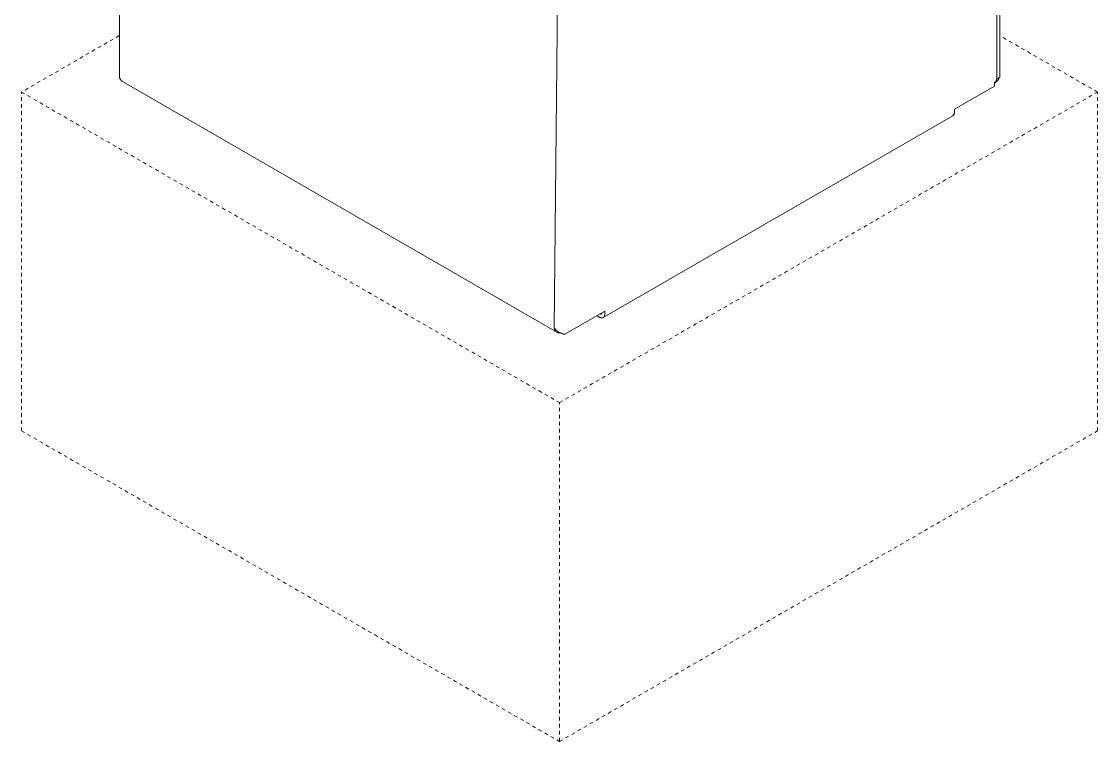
# Model space of a CAD drawing. Header units: inches. Extents: x 1.4 to 100.8, y 1 to 65.9.
# Drawn here: x 70.19 to 100.82, y 23.65 to 44.14 of the extents above; entities that cross this region are included whole.
import ezdxf

# ---------------------------------------------------------------- set-up
doc = ezdxf.new("R2010")
doc.units = ezdxf.units.IN
doc.linetypes.add('HIDDEN', pattern=[1.905, 1.27, -0.635])
doc.layers.add('ZANO_R', color=7, linetype='Continuous', lineweight=0)
doc.layers.add('ZANO_R_przerywana', color=250, linetype='HIDDEN', lineweight=0)

msp = doc.modelspace()

# ---------------------------------------------------------------- linework, layer by layer
at = {"layer": 'ZANO_R'}
for p, q in [((72.97206, 42.56207), (72.97206, 56.42776)), ((97.95168, 42.51699), (97.95168, 56.37953)), ((98.03523, 42.56207), (98.03523, 56.42776)), ((85.35326, 35.41378), (85.49564, 49.2436)), ((72.97206, 42.56207), (72.9736, 42.55561)), ((72.9736, 42.55561), (72.97535, 42.54921)), ((72.97535, 42.54921), (72.97733, 42.54287)), ((72.97733, 42.54287), (72.97953, 42.5366)), ((72.97953, 42.5366), (72.98194, 42.53041)), ((72.98194, 42.53041), (72.98457, 42.52432)), ((72.98457, 42.52432), (72.98741, 42.51831)), ((72.98741, 42.51831), (72.99045, 42.51241)), ((72.99045, 42.51241), (72.9937, 42.50662)), ((72.9937, 42.50662), (72.99715, 42.50094)), ((72.99715, 42.50094), (73.00079, 42.49538)), ((73.00079, 42.49538), (73.00462, 42.48996)), ((73.00462, 42.48996), (73.00864, 42.48467)), ((73.00864, 42.48467), (73.01284, 42.47953)), ((73.01284, 42.47953), (73.01721, 42.47453)), ((73.01721, 42.47453), (73.02176, 42.46969)), ((73.02176, 42.46969), (73.02647, 42.46501)), ((73.02647, 42.46501), (73.03134, 42.4605)), ((73.03134, 42.4605), (73.03637, 42.45615)), ((73.03637, 42.45615), (73.04154, 42.45199)), ((73.04154, 42.45199), (73.04685, 42.448)), ((73.04685, 42.448), (73.0523, 42.44421)), ((73.0523, 42.44421), (73.05788, 42.4406)), ((85.42933, 35.29794), (73.05788, 42.4406)), ((96.74586, 41.64402), (97.88485, 42.30161)), ((97.88485, 42.39808), (97.88911, 42.40111)), ((97.88485, 42.30161), (97.88485, 42.39808)), ((97.89578, 42.39441), (97.88485, 42.38737)), ((97.88911, 42.40111), (97.89326, 42.40429)), ((97.89326, 42.40429), (97.89731, 42.40761)), ((97.90648, 42.40181), (97.89578, 42.39441)), ((97.89731, 42.40761), (97.90124, 42.41106)), ((97.90124, 42.41106), (97.90506, 42.41464)), ((97.90506, 42.41464), (97.90875, 42.41835)), ((97.91691, 42.40958), (97.90648, 42.40181)), ((97.90875, 42.41835), (97.91231, 42.42218)), ((97.91231, 42.42218), (97.91574, 42.42613)), ((97.91574, 42.42613), (97.91903, 42.4302)), ((97.92708, 42.41769), (97.91691, 42.40958)), ((97.91903, 42.4302), (97.92219, 42.43437)), ((97.92219, 42.43437), (97.9252, 42.43865)), ((97.9252, 42.43865), (97.92807, 42.44302)), ((97.93696, 42.42614), (97.92708, 42.41769)), ((97.92807, 42.44302), (97.93079, 42.4475)), ((97.93079, 42.4475), (97.93335, 42.45206)), ((97.93335, 42.45206), (97.93576, 42.4567)), ((97.93576, 42.4567), (97.93801, 42.46143)), ((97.94656, 42.43493), (97.93696, 42.42614)), ((97.93801, 42.46143), (97.94009, 42.46622)), ((97.94009, 42.46622), (97.94202, 42.47109)), ((97.94202, 42.47109), (97.94378, 42.47602)), ((97.94378, 42.47602), (97.94537, 42.481)), ((97.94537, 42.481), (97.94679, 42.48604)), ((97.95585, 42.44403), (97.94656, 42.43493)), ((97.94679, 42.48604), (97.94804, 42.49112)), ((97.94804, 42.49112), (97.94912, 42.49624)), ((97.94912, 42.49624), (97.95002, 42.50139)), ((97.95002, 42.50139), (97.95075, 42.50657)), ((97.95075, 42.50657), (97.9513, 42.51177)), ((97.9513, 42.51177), (97.95168, 42.51699)), ((97.95163, 42.51379), (97.95168, 42.51384)), ((97.95168, 42.51384), (98.03523, 42.56207)), ((97.95168, 42.51384), (97.95168, 42.51699)), ((97.96482, 42.45345), (97.95585, 42.44403)), ((97.97347, 42.46316), (97.96482, 42.45345)), ((97.98179, 42.47316), (97.97347, 42.46316)), ((97.98976, 42.48343), (97.98179, 42.47316)), ((97.99738, 42.49397), (97.98976, 42.48343)), ((98.00464, 42.50477), (97.99738, 42.49397)), ((98.01153, 42.5158), (98.00464, 42.50477)), ((98.01804, 42.52706), (98.01153, 42.5158)), ((98.02416, 42.53854), (98.01804, 42.52706)), ((98.02989, 42.55021), (98.02416, 42.53854)), ((98.03523, 42.56207), (98.02989, 42.55021)), ((96.70182, 41.46306), (86.74896, 35.71677)), ((96.70481, 41.46529), (96.70182, 41.46306)), ((96.70772, 41.46762), (96.70481, 41.46529)), ((96.71054, 41.47005), (96.70772, 41.46762)), ((96.71328, 41.47258), (96.71054, 41.47005)), ((96.71593, 41.47521), (96.71328, 41.47258)), ((96.71849, 41.47792), (96.71593, 41.47521)), ((96.72095, 41.48072), (96.71849, 41.47792)), ((96.72331, 41.48361), (96.72095, 41.48072)), ((96.72557, 41.48657), (96.72331, 41.48361)), ((96.72773, 41.48962), (96.72557, 41.48657)), ((96.72977, 41.49273), (96.72773, 41.48962)), ((96.73171, 41.49592), (96.72977, 41.49273)), ((96.73354, 41.49917), (96.73171, 41.49592)), ((96.73525, 41.50248), (96.73354, 41.49917)), ((96.73685, 41.50585), (96.73525, 41.50248)), ((96.73833, 41.50928), (96.73685, 41.50585)), ((96.73968, 41.51275), (96.73833, 41.50928)), ((96.74092, 41.51627), (96.73968, 41.51275)), ((96.74203, 41.51983), (96.74092, 41.51627)), ((96.74302, 41.52342), (96.74203, 41.51983)), ((96.74388, 41.52705), (96.74302, 41.52342)), ((96.74462, 41.5307), (96.74388, 41.52705)), ((96.74523, 41.53438), (96.74462, 41.5307)), ((96.74571, 41.53808), (96.74523, 41.53438)), ((96.74606, 41.54179), (96.74571, 41.53808)), ((96.74586, 41.56041), (96.74586, 41.64402)), ((96.74586, 41.56041), (96.74616, 41.5567)), ((96.74628, 41.54551), (96.74606, 41.54179)), ((96.74616, 41.5567), (96.74633, 41.55297)), ((96.74637, 41.54924), (96.74628, 41.54551)), ((96.74633, 41.55297), (96.74637, 41.54924)), ((85.65402, 35.24014), (86.793, 35.89773)), ((86.70669, 35.84006), (86.70706, 35.84129)), ((86.70706, 35.84129), (86.70738, 35.84252)), ((86.70738, 35.84252), (86.70765, 35.84377)), ((86.70765, 35.84377), (86.70789, 35.84503)), ((86.70789, 35.84503), (86.70808, 35.8463)), ((86.70808, 35.8463), (86.70822, 35.84757)), ((86.70822, 35.84757), (86.70832, 35.84884)), ((86.793, 35.81413), (86.793, 35.89773)), ((86.64262, 35.7273), (86.57022, 35.76911)), ((86.64596, 35.72542), (86.64262, 35.7273)), ((86.64933, 35.72361), (86.64596, 35.72542)), ((86.65272, 35.72187), (86.64933, 35.72361)), ((86.65614, 35.72021), (86.65272, 35.72187)), ((86.6549, 35.818), (86.65606, 35.81745)), ((86.65606, 35.81745), (86.65723, 35.81694)), ((86.65957, 35.71863), (86.65614, 35.72021)), ((86.65723, 35.81694), (86.65842, 35.81647)), ((86.65842, 35.81647), (86.65963, 35.81605)), ((86.66303, 35.71713), (86.65957, 35.71863)), ((86.65963, 35.81605), (86.66085, 35.81566)), ((86.66085, 35.81566), (86.66208, 35.81532)), ((86.66208, 35.81532), (86.66332, 35.81502)), ((86.6665, 35.71572), (86.66303, 35.71713)), ((86.66332, 35.81502), (86.66457, 35.81476)), ((86.66457, 35.81476), (86.66584, 35.81455)), ((86.66584, 35.81455), (86.6671, 35.81438)), ((86.66999, 35.71441), (86.6665, 35.71572)), ((86.6671, 35.81438), (86.66838, 35.81425)), ((86.66838, 35.81425), (86.66965, 35.81417)), ((86.66965, 35.81417), (86.67093, 35.81413)), ((86.67348, 35.71318), (86.66999, 35.71441)), ((86.67093, 35.81413), (86.67221, 35.81414)), ((86.67221, 35.81414), (86.67349, 35.81419)), ((86.67699, 35.71206), (86.67348, 35.71318)), ((86.67349, 35.81419), (86.67476, 35.81429)), ((86.67476, 35.81429), (86.67604, 35.81443)), ((86.67604, 35.81443), (86.6773, 35.81461)), ((86.68049, 35.71104), (86.67699, 35.71206)), ((86.6773, 35.81461), (86.67856, 35.81484)), ((86.67856, 35.81484), (86.67981, 35.81511)), ((86.67981, 35.81511), (86.68105, 35.81542)), ((86.684, 35.71012), (86.68049, 35.71104)), ((86.68105, 35.81542), (86.68228, 35.81577)), ((86.68228, 35.81577), (86.6835, 35.81617)), ((86.6835, 35.81617), (86.6847, 35.81661)), ((86.68751, 35.70931), (86.684, 35.71012)), ((86.6847, 35.81661), (86.68588, 35.81709)), ((86.68588, 35.81709), (86.68705, 35.81761)), ((86.68705, 35.81761), (86.6882, 35.81818)), ((86.69101, 35.7086), (86.68751, 35.70931)), ((86.6882, 35.81818), (86.68933, 35.81878)), ((86.68933, 35.81878), (86.69044, 35.81942)), ((86.69044, 35.81942), (86.69152, 35.82009)), ((86.6945, 35.70801), (86.69101, 35.7086)), ((86.69152, 35.82009), (86.69258, 35.82081)), ((86.69258, 35.82081), (86.69362, 35.82156)), ((86.69362, 35.82156), (86.69463, 35.82234)), ((86.69798, 35.70754), (86.6945, 35.70801)), ((86.69463, 35.82234), (86.69561, 35.82317)), ((86.69561, 35.82317), (86.69656, 35.82402)), ((86.69656, 35.82402), (86.69748, 35.82491)), ((86.69748, 35.82491), (86.69837, 35.82582)), ((86.70144, 35.70718), (86.69798, 35.70754)), ((86.69837, 35.82582), (86.69923, 35.82677)), ((86.69923, 35.82677), (86.70006, 35.82775)), ((86.70006, 35.82775), (86.70085, 35.82875)), ((86.70085, 35.82875), (86.70161, 35.82978)), ((86.70488, 35.70694), (86.70144, 35.70718)), ((86.70161, 35.82978), (86.70233, 35.83084)), ((86.70233, 35.83084), (86.70301, 35.83192)), ((86.70301, 35.83192), (86.70365, 35.83303)), ((86.70365, 35.83303), (86.70426, 35.83415)), ((86.70426, 35.83415), (86.70483, 35.8353)), ((86.70483, 35.8353), (86.70536, 35.83646)), ((86.7066, 35.70687), (86.70488, 35.70694)), ((86.70536, 35.83646), (86.70584, 35.83765)), ((86.70584, 35.83765), (86.70629, 35.83885)), ((86.70629, 35.83885), (86.70669, 35.84006)), ((86.7083, 35.70682), (86.7066, 35.70687)), ((86.71, 35.70681), (86.7083, 35.70682)), ((86.71169, 35.70683), (86.71, 35.70681)), ((86.71338, 35.70688), (86.71169, 35.70683)), ((86.71505, 35.70696), (86.71338, 35.70688)), ((86.71672, 35.70707), (86.71505, 35.70696)), ((86.71838, 35.70721), (86.71672, 35.70707)), ((86.72003, 35.70738), (86.71838, 35.70721)), ((86.72167, 35.70759), (86.72003, 35.70738)), ((86.7233, 35.70783), (86.72167, 35.70759)), ((86.72491, 35.7081), (86.7233, 35.70783)), ((86.72652, 35.7084), (86.72491, 35.7081)), ((86.72811, 35.70874), (86.72652, 35.7084)), ((86.7297, 35.7091), (86.72811, 35.70874)), ((86.73127, 35.7095), (86.7297, 35.7091)), ((86.73282, 35.70993), (86.73127, 35.7095)), ((86.73437, 35.71039), (86.73282, 35.70993)), ((86.73589, 35.71089), (86.73437, 35.71039)), ((86.73741, 35.71142), (86.73589, 35.71089)), ((86.73891, 35.71197), (86.73741, 35.71142)), ((86.74039, 35.71257), (86.73891, 35.71197)), ((86.74186, 35.71319), (86.74039, 35.71257)), ((86.74331, 35.71384), (86.74186, 35.71319)), ((86.74475, 35.71453), (86.74331, 35.71384)), ((86.74617, 35.71524), (86.74475, 35.71453)), ((86.74757, 35.71599), (86.74617, 35.71524)), ((86.74896, 35.71677), (86.74757, 35.71599)), ((86.75033, 35.71758), (86.74896, 35.71677)), ((86.75168, 35.71842), (86.75033, 35.71758)), ((86.75301, 35.71929), (86.75168, 35.71842)), ((86.75432, 35.72019), (86.75301, 35.71929)), ((86.75561, 35.72113), (86.75432, 35.72019)), ((86.75688, 35.72209), (86.75561, 35.72113)), ((86.75814, 35.72308), (86.75688, 35.72209)), ((86.75937, 35.7241), (86.75814, 35.72308)), ((86.76059, 35.72515), (86.75937, 35.7241)), ((86.76178, 35.72622), (86.76059, 35.72515)), ((86.76295, 35.72733), (86.76178, 35.72622)), ((86.7641, 35.72846), (86.76295, 35.72733)), ((86.76523, 35.72962), (86.7641, 35.72846)), ((86.76634, 35.73081), (86.76523, 35.72962)), ((86.76743, 35.73202), (86.76634, 35.73081)), ((86.76849, 35.73326), (86.76743, 35.73202)), ((86.76953, 35.73453), (86.76849, 35.73326)), ((86.77055, 35.73582), (86.76953, 35.73453)), ((86.77155, 35.73713), (86.77055, 35.73582)), ((86.77253, 35.73847), (86.77155, 35.73713)), ((86.77348, 35.73984), (86.77253, 35.73847)), ((86.77441, 35.74123), (86.77348, 35.73984)), ((86.77532, 35.74264), (86.77441, 35.74123)), ((86.7762, 35.74407), (86.77532, 35.74264)), ((86.77707, 35.74553), (86.7762, 35.74407)), ((86.7779, 35.74701), (86.77707, 35.74553)), ((86.77872, 35.74851), (86.7779, 35.74701)), ((86.77951, 35.75003), (86.77872, 35.74851)), ((86.78102, 35.75313), (86.77951, 35.75003)), ((86.78245, 35.75631), (86.78102, 35.75313)), ((86.78377, 35.75956), (86.78245, 35.75631)), ((86.78501, 35.76287), (86.78377, 35.75956)), ((86.78615, 35.76626), (86.78501, 35.76287)), ((86.7872, 35.7697), (86.78615, 35.76626)), ((86.78816, 35.7732), (86.7872, 35.7697)), ((86.78903, 35.77675), (86.78816, 35.7732)), ((86.7898, 35.78034), (86.78903, 35.77675)), ((86.79049, 35.78398), (86.7898, 35.78034)), ((86.7911, 35.78766), (86.79049, 35.78398)), ((86.79161, 35.79137), (86.7911, 35.78766)), ((86.79205, 35.79511), (86.79161, 35.79137)), ((86.7924, 35.79887), (86.79205, 35.79511)), ((86.79266, 35.80266), (86.7924, 35.79887)), ((86.79285, 35.80647), (86.79266, 35.80266)), ((86.79297, 35.81029), (86.79285, 35.80647)), ((86.793, 35.81413), (86.79297, 35.81029)), ((85.35326, 35.41378), (85.3642, 35.4009)), ((85.35419, 35.40949), (85.35326, 35.41378)), ((85.3552, 35.40521), (85.35419, 35.40949)), ((85.35629, 35.40096), (85.3552, 35.40521)), ((85.35745, 35.39672), (85.35629, 35.40096)), ((85.35867, 35.39261), (85.35745, 35.39672)), ((85.35997, 35.38853), (85.35867, 35.39261)), ((85.36135, 35.38448), (85.35997, 35.38853)), ((85.36281, 35.38045), (85.36135, 35.38448)), ((85.36432, 35.37656), (85.36281, 35.38045)), ((85.3642, 35.4009), (85.37558, 35.3884)), ((85.3659, 35.3727), (85.36432, 35.37656)), ((85.36757, 35.36887), (85.3659, 35.3727)), ((85.36932, 35.36509), (85.36757, 35.36887)), ((85.37091, 35.36183), (85.36932, 35.36509)), ((85.37256, 35.35861), (85.37091, 35.36183)), ((85.37428, 35.35543), (85.37256, 35.35861)), ((85.37606, 35.35228), (85.37428, 35.35543)), ((85.37558, 35.3884), (85.38737, 35.3763)), ((85.3781, 35.34885), (85.37606, 35.35228)), ((85.38022, 35.34548), (85.3781, 35.34885)), ((85.38241, 35.34216), (85.38022, 35.34548)), ((85.38469, 35.3389), (85.38241, 35.34216)), ((85.38674, 35.3361), (85.38469, 35.3389)), ((85.38885, 35.33335), (85.38674, 35.3361)), ((85.38737, 35.3763), (85.39958, 35.36461)), ((85.39102, 35.33065), (85.38885, 35.33335)), ((85.39325, 35.32799), (85.39102, 35.33065)), ((85.39579, 35.32512), (85.39325, 35.32799)), ((85.39841, 35.32231), (85.39579, 35.32512)), ((85.40109, 35.31957), (85.39841, 35.32231)), ((85.39958, 35.36461), (85.41218, 35.35334)), ((85.40385, 35.31691), (85.40109, 35.31957)), ((85.40633, 35.31463), (85.40385, 35.31691)), ((85.40887, 35.31242), (85.40633, 35.31463)), ((85.41145, 35.31026), (85.40887, 35.31242)), ((85.41409, 35.30817), (85.41145, 35.31026)), ((85.41218, 35.35334), (85.42515, 35.34252)), ((85.4171, 35.30591), (85.41409, 35.30817)), ((85.42016, 35.30374), (85.4171, 35.30591)), ((85.42329, 35.30165), (85.42016, 35.30374)), ((85.42647, 35.29964), (85.42329, 35.30165)), ((85.42515, 35.34252), (85.4385, 35.33215)), ((85.42934, 35.29794), (85.42647, 35.29964)), ((85.43225, 35.29631), (85.42934, 35.29794)), ((85.43519, 35.29475), (85.43225, 35.29631)), ((85.43818, 35.29326), (85.43519, 35.29475)), ((85.4416, 35.29167), (85.43818, 35.29326)), ((85.4385, 35.33215), (85.45219, 35.32224)), ((85.44506, 35.29017), (85.4416, 35.29167)), ((85.44856, 35.28877), (85.44506, 35.29017)), ((85.45209, 35.28746), (85.44856, 35.28877)), ((85.4553, 35.28637), (85.45209, 35.28746)), ((85.45219, 35.32224), (85.46621, 35.3128)), ((85.45852, 35.28535), (85.4553, 35.28637)), ((85.46178, 35.28441), (85.45852, 35.28535)), ((85.46505, 35.28355), (85.46178, 35.28441)), ((85.46839, 35.28276), (85.46505, 35.28355)), ((85.46621, 35.3128), (85.48055, 35.30385)), ((85.47174, 35.28204), (85.46839, 35.28276)), ((85.47511, 35.2814), (85.47174, 35.28204)), ((85.4785, 35.28084), (85.47511, 35.2814)), ((85.48239, 35.28029), (85.4785, 35.28084)), ((85.48055, 35.30385), (85.49518, 35.2954)), ((85.48629, 35.27984), (85.48239, 35.28029)), ((85.49021, 35.27948), (85.48629, 35.27984)), ((85.49413, 35.27922), (85.49021, 35.27948)), ((85.49799, 35.27906), (85.49413, 35.27922)), ((85.49518, 35.2954), (85.5101, 35.28746)), ((85.50186, 35.27898), (85.49799, 35.27906)), ((85.50572, 35.27899), (85.50186, 35.27898)), ((85.50958, 35.27909), (85.50572, 35.27899)), ((85.51354, 35.27927), (85.50958, 35.27909)), ((85.5101, 35.28746), (85.52528, 35.28004)), ((85.51749, 35.27954), (85.51354, 35.27927)), ((85.52143, 35.2799), (85.51749, 35.27954)), ((85.52536, 35.28033), (85.52143, 35.2799)), ((85.52528, 35.28004), (85.54071, 35.27313)), ((85.54071, 35.27313), (85.55636, 35.26677)), ((85.55636, 35.26677), (85.57222, 35.26094)), ((85.57222, 35.26094), (85.58828, 35.25566)), ((85.58828, 35.25566), (85.60451, 35.25094)), ((85.60451, 35.25094), (85.62088, 35.24677)), ((85.62088, 35.24677), (85.6374, 35.24317)), ((85.6374, 35.24317), (85.65402, 35.24014))]:
    msp.add_line(p, q, dxfattribs=at)
at = {"layer": 'ZANO_R_przerywana', "ltscale": 0.05}
for p, q in [((72.97137, 43.74332), (70.18658, 42.13552)), ((100.81933, 42.13552), (98.03454, 43.74332)), ((70.18658, 42.13552), (85.50296, 33.2926)), ((70.18658, 32.4887), (70.18658, 42.13552)), ((85.50296, 33.2926), (100.81933, 42.13552)), ((100.81933, 32.4887), (100.81933, 42.13552)), ((85.50296, 23.64578), (85.50296, 33.2926)), ((70.18658, 32.4887), (85.50296, 23.64578)), ((85.50296, 23.64578), (100.81933, 32.4887))]:
    msp.add_line(p, q, dxfattribs=at)

doc.saveas('drawing.dxf')
